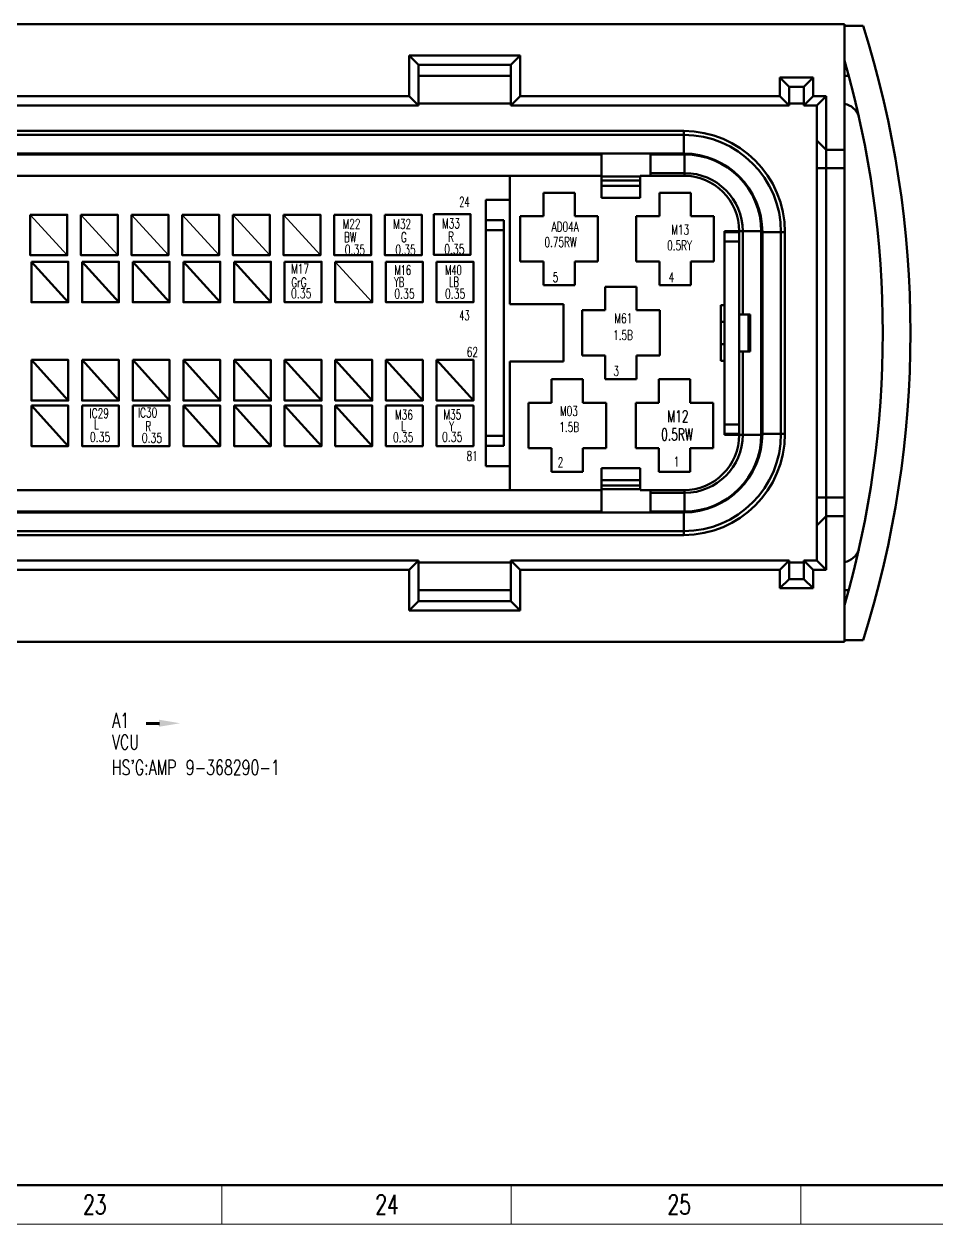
# Model space of a CAD drawing. Header units: millimetres. Extents: x 4015 to 6393, y -1653 to -728.
# Drawn here: x 5673.2 to 5907.3, y -1653.2 to -1345.4 of the extents above; entities that cross this region are included whole.
import ezdxf

# ---------------------------------------------------------------- set-up
doc = ezdxf.new("R2010")
doc.units = ezdxf.units.MM
doc.layers.get('0').update_dxf_attribs({"lineweight": 18})
doc.layers.add('0Filament', color=7, linetype='Continuous', lineweight=20)
doc.layers.add('2FRAM', color=2, linetype='Continuous', lineweight=18, true_color=0xffff00)
doc.layers.add('4CONTOUR', color=4, linetype='Continuous', lineweight=50, true_color=0x00ffff)
doc.styles.add('HZ', font='txt.shx', dxfattribs={"width": 0.7, "bigfont": 'hztxt.shx'})

msp = doc.modelspace()

# ---------------------------------------------------------------- hatches: boundary and pattern name
at = {"layer": '0Filament'}
for points in [[(5707.87, -1524.45), (5704.47, -1524.45), (5704.47, -1525.22), (5707.87, -1525.22)], [(5707.87, -1523.89), (5713.27, -1524.79), (5707.87, -1525.69)]]:
    msp.add_hatch(color=256, dxfattribs=at).paths.add_polyline_path(points, flags=0)

# ---------------------------------------------------------------- linework, layer by layer
for p, q in [((5723.93, -1643.23), (5723.93, -1653.23)), ((5798.25, -1643.23), (5798.25, -1653.23)), ((5872.56, -1643.23), (5872.56, -1653.23)), ((4014.75, -1653.23), (6392.75, -1653.23)), ((6392.75, -1653.23), (5203.75, -1653.23))]:
    msp.add_line(p, q)
at = {"layer": '0Filament', "color": 4}
for p, q in [((5674.81, -1394.35), (5684.27, -1404.74)), ((5687.81, -1394.35), (5697.27, -1404.74)), ((5700.81, -1394.35), (5710.27, -1404.74)), ((5713.81, -1394.35), (5723.27, -1404.74)), ((5726.81, -1394.35), (5736.27, -1404.74)), ((5739.81, -1394.35), (5749.27, -1404.74)), ((5753.09, -1406.42), (5762.55, -1416.81)), ((5808.59, -1460.27), (5816.65, -1460.27))]:
    msp.add_line(p, q, dxfattribs=at)
at = {"layer": '0Filament'}
msp.add_lwpolyline([(5707.87, -1524.54), (5707.87, -1525.28)], close=True, dxfattribs=at)
at = {"layer": '2FRAM', "color": 2, "linetype": 'ByBlock', "lineweight": 50}
msp.add_line((6382.75, -1643.23), (4039.75, -1643.23), dxfattribs=at)
at = {"layer": '4CONTOUR'}
for p, q in [((5883.8, -1345.43), (5521.25, -1345.43)), ((5883.8, -1345.43), (5883.8, -1503.93)), ((5883.8, -1345.9), (5888.55, -1345.9)), ((5774.42, -1355.87), (5772.05, -1353.5)), ((5772.05, -1353.5), (5800.52, -1353.5)), ((5772.05, -1363.94), (5772.05, -1353.5)), ((5798.15, -1355.87), (5800.52, -1353.5)), ((5800.52, -1353.5), (5800.52, -1363.94)), ((5774.42, -1355.87), (5798.15, -1355.87)), ((5774.42, -1366.31), (5774.42, -1355.87)), ((5798.15, -1355.87), (5798.15, -1366.31)), ((5798.15, -1358.72), (5774.42, -1358.72)), ((5869.57, -1361.56), (5867.19, -1359.19)), ((5867.19, -1363.94), (5867.19, -1359.19)), ((5867.19, -1359.19), (5875.74, -1359.19)), ((5873.36, -1361.56), (5875.74, -1359.19)), ((5875.74, -1359.19), (5875.74, -1363.94)), ((5884.88, -1358.72), (5883.8, -1358.72)), ((5869.57, -1366.31), (5869.57, -1361.56)), ((5869.57, -1361.56), (5873.36, -1361.56)), ((5873.36, -1361.56), (5873.36, -1366.31)), ((5664.32, -1366.31), (5774.42, -1366.31)), ((5666.7, -1363.94), (5772.05, -1363.94)), ((5772.05, -1363.94), (5774.42, -1366.31)), ((5798.15, -1365.83), (5774.42, -1365.83)), ((5798.15, -1366.31), (5800.52, -1363.94)), ((5798.15, -1366.31), (5869.57, -1366.31)), ((5800.52, -1363.94), (5867.19, -1363.94)), ((5867.19, -1363.94), (5869.57, -1366.31)), ((5873.36, -1365.83), (5869.57, -1365.83)), ((5873.36, -1366.31), (5875.74, -1363.94)), ((5873.36, -1366.31), (5876.69, -1366.31)), ((5875.74, -1363.94), (5879.06, -1363.94)), ((5879.06, -1363.94), (5876.69, -1366.31)), ((5876.69, -1483.05), (5876.69, -1366.31)), ((5879.06, -1485.42), (5879.06, -1363.94)), ((5842.52, -1372.86), (5553.52, -1372.86)), ((5842.52, -1373.85), (5553.52, -1373.85)), ((5842.52, -1378.65), (5842.52, -1372.86)), ((5879.06, -1377.7), (5876.69, -1375.32)), ((5842.52, -1378.65), (5553.52, -1378.65)), ((5821.4, -1378.88), (5582.46, -1378.88)), ((5821.4, -1390.04), (5821.4, -1378.88)), ((5833.98, -1384.34), (5833.98, -1378.9)), ((5842.75, -1378.9), (5833.98, -1378.9)), ((5842.75, -1384.34), (5842.75, -1378.9)), ((5883.8, -1377.7), (5879.06, -1377.7)), ((5821.4, -1384.34), (5582.46, -1384.34)), ((5831.37, -1384.58), (5821.4, -1384.58)), ((5831.37, -1384.34), (5831.37, -1390.04)), ((5842.52, -1384.34), (5831.37, -1384.34)), ((5842.75, -1383.66), (5833.98, -1383.66)), ((5883.8, -1382.44), (5876.69, -1382.44)), ((5821.4, -1385.53), (5831.37, -1385.53)), ((5831.37, -1386.95), (5821.4, -1386.95)), ((5797.91, -1390.51), (5791.74, -1390.51)), ((5806.49, -1388.7), (5806.49, -1394.75)), ((5814.56, -1388.7), (5806.49, -1388.7)), ((5814.56, -1394.75), (5814.56, -1388.7)), ((5831.37, -1390.04), (5821.4, -1390.04)), ((5836.27, -1388.7), (5836.27, -1394.75)), ((5844.34, -1388.7), (5836.27, -1388.7)), ((5844.34, -1394.75), (5844.34, -1388.7)), ((5852.96, -1398.58), (5852.96, -1450.78)), ((5862.43, -1398.58), (5852.96, -1398.58)), ((5852.96, -1398.82), (5856.75, -1398.82)), ((5856.75, -1398.58), (5856.75, -1450.78)), ((5857.67, -1419.93), (5857.67, -1398.58)), ((5862.43, -1450.78), (5862.43, -1398.58)), ((5862.69, -1450.54), (5862.69, -1398.82)), ((5862.69, -1398.82), (5868.48, -1398.82)), ((5867.48, -1450.54), (5867.48, -1398.82)), ((5868.48, -1450.54), (5868.48, -1398.82)), ((5856.75, -1401.19), (5852.96, -1401.19)), ((5830.42, -1418.87), (5830.42, -1412.81)), ((5797.91, -1417.32), (5811.67, -1417.32)), ((5816.42, -1430.49), (5816.42, -1418.87)), ((5816.42, -1418.87), (5822.35, -1418.87)), ((5830.42, -1418.87), (5836.35, -1418.87)), ((5836.35, -1418.87), (5836.35, -1430.49)), ((5852.01, -1431.8), (5852.01, -1417.56)), ((5852.01, -1417.56), (5852.96, -1417.56)), ((5852.96, -1421.83), (5852.01, -1421.83)), ((5856.75, -1419.93), (5859.6, -1419.93)), ((5859.13, -1419.93), (5859.13, -1429.42)), ((5859.6, -1419.93), (5859.6, -1429.42)), ((5852.96, -1427.53), (5852.01, -1427.53)), ((5822.35, -1430.49), (5816.42, -1430.49)), ((5822.35, -1430.49), (5822.35, -1436.54)), ((5830.42, -1436.54), (5830.42, -1430.49)), ((5836.35, -1430.49), (5830.42, -1430.49)), ((5856.75, -1429.42), (5859.6, -1429.42)), ((5857.67, -1450.78), (5857.67, -1429.42)), ((5675.09, -1431.61), (5684.55, -1442.01)), ((5797.91, -1432.03), (5797.91, -1465.02)), ((5852.96, -1431.8), (5852.01, -1431.8)), ((5675.09, -1443.3), (5684.55, -1453.7)), ((5856.75, -1448.17), (5852.96, -1448.17)), ((5856.75, -1450.54), (5852.96, -1450.54)), ((5862.43, -1450.78), (5852.96, -1450.78)), ((5862.69, -1450.54), (5868.48, -1450.54)), ((5821.4, -1470.47), (5821.4, -1459.32)), ((5821.4, -1465.02), (5582.46, -1465.02)), ((5821.4, -1463.83), (5831.37, -1463.83)), ((5821.4, -1464.78), (5831.37, -1464.78)), ((5831.37, -1465.02), (5842.52, -1465.02)), ((5833.98, -1465.02), (5833.98, -1470.46)), ((5842.75, -1465.01), (5842.75, -1470.46)), ((5833.98, -1465.7), (5842.75, -1465.7)), ((5883.8, -1466.91), (5876.69, -1466.91)), ((5553.52, -1470.71), (5842.52, -1470.71)), ((5821.4, -1470.47), (5582.46, -1470.47)), ((5833.98, -1470.46), (5842.75, -1470.46)), ((5842.52, -1470.71), (5842.52, -1476.5)), ((5876.69, -1474.03), (5879.06, -1471.66)), ((5883.8, -1471.66), (5879.06, -1471.66)), ((5553.52, -1475.5), (5842.52, -1475.5)), ((5553.52, -1476.5), (5842.52, -1476.5)), ((5664.32, -1483.05), (5774.42, -1483.05)), ((5774.42, -1483.05), (5772.05, -1485.42)), ((5774.42, -1493.49), (5774.42, -1483.05)), ((5798.15, -1483.52), (5774.42, -1483.52)), ((5798.15, -1483.05), (5798.15, -1493.49)), ((5798.15, -1483.05), (5800.52, -1485.42)), ((5798.15, -1483.05), (5869.57, -1483.05)), ((5869.57, -1483.05), (5867.19, -1485.42)), ((5869.57, -1487.79), (5869.57, -1483.05)), ((5873.36, -1483.52), (5869.57, -1483.52)), ((5873.36, -1483.05), (5873.36, -1487.79)), ((5873.36, -1483.05), (5875.74, -1485.42)), ((5873.36, -1483.05), (5876.69, -1483.05)), ((5876.69, -1483.05), (5879.06, -1485.42)), ((5666.7, -1485.42), (5772.05, -1485.42)), ((5772.05, -1495.86), (5772.05, -1485.42)), ((5800.52, -1485.42), (5800.52, -1495.86)), ((5800.52, -1485.42), (5867.19, -1485.42)), ((5867.19, -1490.17), (5867.19, -1485.42)), ((5875.74, -1485.42), (5875.74, -1490.17)), ((5875.74, -1485.42), (5879.06, -1485.42)), ((5869.57, -1487.79), (5867.19, -1490.17)), ((5873.36, -1487.79), (5869.57, -1487.79)), ((5873.36, -1487.79), (5875.74, -1490.17)), ((5798.15, -1490.64), (5774.42, -1490.64)), ((5875.74, -1490.17), (5867.19, -1490.17)), ((5884.88, -1490.64), (5883.8, -1490.64)), ((5774.42, -1493.49), (5772.05, -1495.86)), ((5800.52, -1495.86), (5772.05, -1495.86)), ((5798.15, -1493.49), (5774.42, -1493.49)), ((5798.15, -1493.49), (5800.52, -1495.86)), ((5883.8, -1503.93), (5521.25, -1503.93)), ((5888.55, -1503.45), (5883.8, -1503.45))]:
    msp.add_line(p, q, dxfattribs=at)
at = {"layer": '4CONTOUR', "color": 4}
for p, q in [((5797.91, -1384.34), (5797.91, -1417.32)), ((5791.74, -1390.51), (5791.74, -1458.85)), ((5791.74, -1395.73), (5796.34, -1395.73)), ((5796.34, -1453.63), (5796.34, -1395.73)), ((5800.56, -1406.37), (5800.56, -1394.75)), ((5800.56, -1394.75), (5806.49, -1394.75)), ((5814.56, -1394.75), (5820.49, -1394.75)), ((5820.49, -1394.75), (5820.49, -1406.37)), ((5830.34, -1406.37), (5830.34, -1394.75)), ((5830.34, -1394.75), (5836.27, -1394.75)), ((5844.34, -1394.75), (5850.27, -1394.75)), ((5850.27, -1394.75), (5850.27, -1406.37)), ((5796.34, -1398.29), (5791.74, -1398.29)), ((5675.09, -1406.42), (5684.55, -1416.81)), ((5688.09, -1406.42), (5697.55, -1416.81)), ((5701.09, -1406.42), (5710.55, -1416.81)), ((5714.09, -1406.42), (5723.55, -1416.81)), ((5727.09, -1406.42), (5736.55, -1416.81)), ((5806.49, -1406.37), (5800.56, -1406.37)), ((5806.49, -1406.37), (5806.49, -1412.42)), ((5814.56, -1412.42), (5814.56, -1406.37)), ((5820.49, -1406.37), (5814.56, -1406.37)), ((5836.27, -1406.37), (5830.34, -1406.37)), ((5836.27, -1406.37), (5836.27, -1412.42)), ((5844.34, -1412.42), (5844.34, -1406.37)), ((5850.27, -1406.37), (5844.34, -1406.37)), ((5806.49, -1412.42), (5814.56, -1412.42)), ((5836.27, -1412.42), (5844.34, -1412.42)), ((5822.35, -1412.81), (5822.35, -1418.87)), ((5830.42, -1412.81), (5822.35, -1412.81)), ((5811.67, -1432.03), (5811.67, -1417.32)), ((5688.09, -1431.61), (5697.55, -1442.01)), ((5701.09, -1431.61), (5710.55, -1442.01)), ((5714.09, -1431.61), (5723.55, -1442.01)), ((5727.09, -1431.61), (5736.55, -1442.01)), ((5740.09, -1431.61), (5749.55, -1442.01)), ((5753.09, -1431.61), (5762.55, -1442.01)), ((5766.09, -1431.61), (5775.55, -1442.01)), ((5779.09, -1431.61), (5788.55, -1442.01)), ((5797.91, -1432.03), (5811.67, -1432.03)), ((5808.59, -1436.54), (5808.59, -1442.59)), ((5816.65, -1436.54), (5808.59, -1436.54)), ((5816.65, -1442.59), (5816.65, -1436.54)), ((5822.35, -1436.54), (5830.42, -1436.54)), ((5836.11, -1436.54), (5836.11, -1442.59)), ((5844.18, -1436.54), (5836.11, -1436.54)), ((5844.18, -1442.59), (5844.18, -1436.54)), ((5714.09, -1443.3), (5723.55, -1453.7)), ((5727.09, -1443.3), (5736.55, -1453.7)), ((5740.09, -1443.3), (5749.55, -1453.7)), ((5753.09, -1443.3), (5762.55, -1453.7)), ((5802.66, -1454.22), (5802.66, -1442.59)), ((5802.66, -1442.59), (5808.59, -1442.59)), ((5816.65, -1442.59), (5822.59, -1442.59)), ((5822.59, -1442.59), (5822.59, -1454.22)), ((5830.18, -1454.22), (5830.18, -1442.59)), ((5830.18, -1442.59), (5836.11, -1442.59)), ((5844.18, -1442.59), (5850.11, -1442.59)), ((5850.11, -1442.59), (5850.11, -1454.22)), ((5796.34, -1451.06), (5791.74, -1451.06)), ((5791.74, -1453.63), (5796.34, -1453.63)), ((5808.59, -1454.22), (5802.66, -1454.22)), ((5808.59, -1454.22), (5808.59, -1460.27)), ((5816.65, -1460.27), (5816.65, -1454.22)), ((5822.59, -1454.22), (5816.65, -1454.22)), ((5836.11, -1454.22), (5830.18, -1454.22)), ((5836.11, -1454.22), (5836.11, -1460.27)), ((5844.18, -1460.27), (5844.18, -1454.22)), ((5850.11, -1454.22), (5844.18, -1454.22)), ((5797.91, -1458.85), (5791.74, -1458.85)), ((5808.59, -1460.27), (5816.65, -1460.27)), ((5821.4, -1459.32), (5831.37, -1459.32)), ((5831.37, -1459.32), (5831.37, -1465.02)), ((5836.11, -1460.27), (5844.18, -1460.27)), ((5831.37, -1462.41), (5821.4, -1462.41))]:
    msp.add_line(p, q, dxfattribs=at)
for points in [[(5778.35, -1394.22), (5787.82, -1394.22), (5787.82, -1404.61), (5778.35, -1404.61)], [(5778.35, -1394.22), (5787.82, -1394.22), (5787.82, -1404.61), (5778.35, -1404.61)], [(5778.35, -1394.22), (5787.82, -1394.22), (5787.82, -1404.61), (5778.35, -1404.61)], [(5778.35, -1394.22), (5787.82, -1394.22), (5787.82, -1404.61), (5778.35, -1404.61)], [(5778.35, -1394.22), (5787.82, -1394.22), (5787.82, -1404.61), (5778.35, -1404.61)], [(5778.35, -1394.22), (5787.82, -1394.22), (5787.82, -1404.61), (5778.35, -1404.61)], [(5778.35, -1394.22), (5787.82, -1394.22), (5787.82, -1404.61), (5778.35, -1404.61)], [(5778.35, -1394.22), (5787.82, -1394.22), (5787.82, -1404.61), (5778.35, -1404.61)], [(5778.35, -1394.22), (5787.82, -1394.22), (5787.82, -1404.61), (5778.35, -1404.61)], [(5778.35, -1394.22), (5787.82, -1394.22), (5787.82, -1404.61), (5778.35, -1404.61)], [(5778.35, -1394.22), (5787.82, -1394.22), (5787.82, -1404.61), (5778.35, -1404.61)], [(5778.35, -1394.22), (5787.82, -1394.22), (5787.82, -1404.61), (5778.35, -1404.61)], [(5778.35, -1394.22), (5787.82, -1394.22), (5787.82, -1404.61), (5778.35, -1404.61)], [(5778.35, -1394.22), (5787.82, -1394.22), (5787.82, -1404.61), (5778.35, -1404.61)], [(5778.35, -1394.22), (5787.82, -1394.22), (5787.82, -1404.61), (5778.35, -1404.61)], [(5778.35, -1394.22), (5787.82, -1394.22), (5787.82, -1404.61), (5778.35, -1404.61)], [(5778.35, -1394.22), (5787.82, -1394.22), (5787.82, -1404.61), (5778.35, -1404.61)], [(5778.35, -1394.22), (5787.82, -1394.22), (5787.82, -1404.61), (5778.35, -1404.61)], [(5778.35, -1394.22), (5787.82, -1394.22), (5787.82, -1404.61), (5778.35, -1404.61)], [(5778.35, -1394.22), (5787.82, -1394.22), (5787.82, -1404.61), (5778.35, -1404.61)], [(5674.81, -1394.35), (5684.27, -1394.35), (5684.27, -1404.74), (5674.81, -1404.74)], [(5674.81, -1394.35), (5684.27, -1394.35), (5684.27, -1404.74), (5674.81, -1404.74)], [(5674.81, -1394.35), (5684.27, -1394.35), (5684.27, -1404.74), (5674.81, -1404.74)], [(5674.81, -1394.35), (5684.27, -1394.35), (5684.27, -1404.74), (5674.81, -1404.74)], [(5674.81, -1394.35), (5684.27, -1394.35), (5684.27, -1404.74), (5674.81, -1404.74)], [(5674.81, -1394.35), (5684.27, -1394.35), (5684.27, -1404.74), (5674.81, -1404.74)], [(5674.81, -1394.35), (5684.27, -1394.35), (5684.27, -1404.74), (5674.81, -1404.74)], [(5674.81, -1394.35), (5684.27, -1394.35), (5684.27, -1404.74), (5674.81, -1404.74)], [(5674.81, -1394.35), (5684.27, -1394.35), (5684.27, -1404.74), (5674.81, -1404.74)], [(5674.81, -1394.35), (5684.27, -1394.35), (5684.27, -1404.74), (5674.81, -1404.74)], [(5674.81, -1394.35), (5684.27, -1394.35), (5684.27, -1404.74), (5674.81, -1404.74)], [(5674.81, -1394.35), (5684.27, -1394.35), (5684.27, -1404.74), (5674.81, -1404.74)], [(5674.81, -1394.35), (5684.27, -1394.35), (5684.27, -1404.74), (5674.81, -1404.74)], [(5674.81, -1394.35), (5684.27, -1394.35), (5684.27, -1404.74), (5674.81, -1404.74)], [(5674.81, -1394.35), (5684.27, -1394.35), (5684.27, -1404.74), (5674.81, -1404.74)], [(5674.81, -1394.35), (5684.27, -1394.35), (5684.27, -1404.74), (5674.81, -1404.74)], [(5674.81, -1394.35), (5684.27, -1394.35), (5684.27, -1404.74), (5674.81, -1404.74)], [(5674.81, -1394.35), (5684.27, -1394.35), (5684.27, -1404.74), (5674.81, -1404.74)], [(5674.81, -1394.35), (5684.27, -1394.35), (5684.27, -1404.74), (5674.81, -1404.74)], [(5674.81, -1394.35), (5684.27, -1394.35), (5684.27, -1404.74), (5674.81, -1404.74)], [(5687.81, -1394.35), (5697.27, -1394.35), (5697.27, -1404.74), (5687.81, -1404.74)], [(5687.81, -1394.35), (5697.27, -1394.35), (5697.27, -1404.74), (5687.81, -1404.74)], [(5687.81, -1394.35), (5697.27, -1394.35), (5697.27, -1404.74), (5687.81, -1404.74)], [(5687.81, -1394.35), (5697.27, -1394.35), (5697.27, -1404.74), (5687.81, -1404.74)], [(5687.81, -1394.35), (5697.27, -1394.35), (5697.27, -1404.74), (5687.81, -1404.74)], [(5687.81, -1394.35), (5697.27, -1394.35), (5697.27, -1404.74), (5687.81, -1404.74)], [(5687.81, -1394.35), (5697.27, -1394.35), (5697.27, -1404.74), (5687.81, -1404.74)], [(5687.81, -1394.35), (5697.27, -1394.35), (5697.27, -1404.74), (5687.81, -1404.74)], [(5687.81, -1394.35), (5697.27, -1394.35), (5697.27, -1404.74), (5687.81, -1404.74)], [(5687.81, -1394.35), (5697.27, -1394.35), (5697.27, -1404.74), (5687.81, -1404.74)], [(5687.81, -1394.35), (5697.27, -1394.35), (5697.27, -1404.74), (5687.81, -1404.74)], [(5687.81, -1394.35), (5697.27, -1394.35), (5697.27, -1404.74), (5687.81, -1404.74)], [(5687.81, -1394.35), (5697.27, -1394.35), (5697.27, -1404.74), (5687.81, -1404.74)], [(5687.81, -1394.35), (5697.27, -1394.35), (5697.27, -1404.74), (5687.81, -1404.74)], [(5687.81, -1394.35), (5697.27, -1394.35), (5697.27, -1404.74), (5687.81, -1404.74)], [(5687.81, -1394.35), (5697.27, -1394.35), (5697.27, -1404.74), (5687.81, -1404.74)], [(5687.81, -1394.35), (5697.27, -1394.35), (5697.27, -1404.74), (5687.81, -1404.74)], [(5687.81, -1394.35), (5697.27, -1394.35), (5697.27, -1404.74), (5687.81, -1404.74)], [(5687.81, -1394.35), (5697.27, -1394.35), (5697.27, -1404.74), (5687.81, -1404.74)], [(5687.81, -1394.35), (5697.27, -1394.35), (5697.27, -1404.74), (5687.81, -1404.74)], [(5700.81, -1394.35), (5710.27, -1394.35), (5710.27, -1404.74), (5700.81, -1404.74)], [(5700.81, -1394.35), (5710.27, -1394.35), (5710.27, -1404.74), (5700.81, -1404.74)], [(5700.81, -1394.35), (5710.27, -1394.35), (5710.27, -1404.74), (5700.81, -1404.74)], [(5700.81, -1394.35), (5710.27, -1394.35), (5710.27, -1404.74), (5700.81, -1404.74)], [(5700.81, -1394.35), (5710.27, -1394.35), (5710.27, -1404.74), (5700.81, -1404.74)], [(5700.81, -1394.35), (5710.27, -1394.35), (5710.27, -1404.74), (5700.81, -1404.74)], [(5700.81, -1394.35), (5710.27, -1394.35), (5710.27, -1404.74), (5700.81, -1404.74)], [(5700.81, -1394.35), (5710.27, -1394.35), (5710.27, -1404.74), (5700.81, -1404.74)], [(5700.81, -1394.35), (5710.27, -1394.35), (5710.27, -1404.74), (5700.81, -1404.74)], [(5700.81, -1394.35), (5710.27, -1394.35), (5710.27, -1404.74), (5700.81, -1404.74)], [(5700.81, -1394.35), (5710.27, -1394.35), (5710.27, -1404.74), (5700.81, -1404.74)], [(5700.81, -1394.35), (5710.27, -1394.35), (5710.27, -1404.74), (5700.81, -1404.74)], [(5700.81, -1394.35), (5710.27, -1394.35), (5710.27, -1404.74), (5700.81, -1404.74)], [(5700.81, -1394.35), (5710.27, -1394.35), (5710.27, -1404.74), (5700.81, -1404.74)], [(5700.81, -1394.35), (5710.27, -1394.35), (5710.27, -1404.74), (5700.81, -1404.74)], [(5700.81, -1394.35), (5710.27, -1394.35), (5710.27, -1404.74), (5700.81, -1404.74)], [(5700.81, -1394.35), (5710.27, -1394.35), (5710.27, -1404.74), (5700.81, -1404.74)], [(5700.81, -1394.35), (5710.27, -1394.35), (5710.27, -1404.74), (5700.81, -1404.74)], [(5700.81, -1394.35), (5710.27, -1394.35), (5710.27, -1404.74), (5700.81, -1404.74)], [(5700.81, -1394.35), (5710.27, -1394.35), (5710.27, -1404.74), (5700.81, -1404.74)], [(5713.81, -1394.35), (5723.27, -1394.35), (5723.27, -1404.74), (5713.81, -1404.74)], [(5713.81, -1394.35), (5723.27, -1394.35), (5723.27, -1404.74), (5713.81, -1404.74)], [(5713.81, -1394.35), (5723.27, -1394.35), (5723.27, -1404.74), (5713.81, -1404.74)], [(5713.81, -1394.35), (5723.27, -1394.35), (5723.27, -1404.74), (5713.81, -1404.74)], [(5713.81, -1394.35), (5723.27, -1394.35), (5723.27, -1404.74), (5713.81, -1404.74)], [(5713.81, -1394.35), (5723.27, -1394.35), (5723.27, -1404.74), (5713.81, -1404.74)], [(5713.81, -1394.35), (5723.27, -1394.35), (5723.27, -1404.74), (5713.81, -1404.74)], [(5713.81, -1394.35), (5723.27, -1394.35), (5723.27, -1404.74), (5713.81, -1404.74)], [(5713.81, -1394.35), (5723.27, -1394.35), (5723.27, -1404.74), (5713.81, -1404.74)], [(5713.81, -1394.35), (5723.27, -1394.35), (5723.27, -1404.74), (5713.81, -1404.74)], [(5713.81, -1394.35), (5723.27, -1394.35), (5723.27, -1404.74), (5713.81, -1404.74)], [(5713.81, -1394.35), (5723.27, -1394.35), (5723.27, -1404.74), (5713.81, -1404.74)], [(5713.81, -1394.35), (5723.27, -1394.35), (5723.27, -1404.74), (5713.81, -1404.74)], [(5713.81, -1394.35), (5723.27, -1394.35), (5723.27, -1404.74), (5713.81, -1404.74)], [(5713.81, -1394.35), (5723.27, -1394.35), (5723.27, -1404.74), (5713.81, -1404.74)], [(5713.81, -1394.35), (5723.27, -1394.35), (5723.27, -1404.74), (5713.81, -1404.74)], [(5713.81, -1394.35), (5723.27, -1394.35), (5723.27, -1404.74), (5713.81, -1404.74)], [(5713.81, -1394.35), (5723.27, -1394.35), (5723.27, -1404.74), (5713.81, -1404.74)], [(5713.81, -1394.35), (5723.27, -1394.35), (5723.27, -1404.74), (5713.81, -1404.74)], [(5713.81, -1394.35), (5723.27, -1394.35), (5723.27, -1404.74), (5713.81, -1404.74)], [(5726.81, -1394.35), (5736.27, -1394.35), (5736.27, -1404.74), (5726.81, -1404.74)], [(5726.81, -1394.35), (5736.27, -1394.35), (5736.27, -1404.74), (5726.81, -1404.74)], [(5726.81, -1394.35), (5736.27, -1394.35), (5736.27, -1404.74), (5726.81, -1404.74)], [(5726.81, -1394.35), (5736.27, -1394.35), (5736.27, -1404.74), (5726.81, -1404.74)], [(5726.81, -1394.35), (5736.27, -1394.35), (5736.27, -1404.74), (5726.81, -1404.74)], [(5726.81, -1394.35), (5736.27, -1394.35), (5736.27, -1404.74), (5726.81, -1404.74)], [(5726.81, -1394.35), (5736.27, -1394.35), (5736.27, -1404.74), (5726.81, -1404.74)], [(5726.81, -1394.35), (5736.27, -1394.35), (5736.27, -1404.74), (5726.81, -1404.74)], [(5726.81, -1394.35), (5736.27, -1394.35), (5736.27, -1404.74), (5726.81, -1404.74)], [(5726.81, -1394.35), (5736.27, -1394.35), (5736.27, -1404.74), (5726.81, -1404.74)], [(5726.81, -1394.35), (5736.27, -1394.35), (5736.27, -1404.74), (5726.81, -1404.74)], [(5726.81, -1394.35), (5736.27, -1394.35), (5736.27, -1404.74), (5726.81, -1404.74)], [(5726.81, -1394.35), (5736.27, -1394.35), (5736.27, -1404.74), (5726.81, -1404.74)], [(5726.81, -1394.35), (5736.27, -1394.35), (5736.27, -1404.74), (5726.81, -1404.74)], [(5726.81, -1394.35), (5736.27, -1394.35), (5736.27, -1404.74), (5726.81, -1404.74)], [(5726.81, -1394.35), (5736.27, -1394.35), (5736.27, -1404.74), (5726.81, -1404.74)], [(5726.81, -1394.35), (5736.27, -1394.35), (5736.27, -1404.74), (5726.81, -1404.74)], [(5726.81, -1394.35), (5736.27, -1394.35), (5736.27, -1404.74), (5726.81, -1404.74)], [(5726.81, -1394.35), (5736.27, -1394.35), (5736.27, -1404.74), (5726.81, -1404.74)], [(5726.81, -1394.35), (5736.27, -1394.35), (5736.27, -1404.74), (5726.81, -1404.74)], [(5739.81, -1394.35), (5749.27, -1394.35), (5749.27, -1404.74), (5739.81, -1404.74)], [(5739.81, -1394.35), (5749.27, -1394.35), (5749.27, -1404.74), (5739.81, -1404.74)], [(5739.81, -1394.35), (5749.27, -1394.35), (5749.27, -1404.74), (5739.81, -1404.74)], [(5739.81, -1394.35), (5749.27, -1394.35), (5749.27, -1404.74), (5739.81, -1404.74)], [(5739.81, -1394.35), (5749.27, -1394.35), (5749.27, -1404.74), (5739.81, -1404.74)], [(5739.81, -1394.35), (5749.27, -1394.35), (5749.27, -1404.74), (5739.81, -1404.74)], [(5739.81, -1394.35), (5749.27, -1394.35), (5749.27, -1404.74), (5739.81, -1404.74)], [(5739.81, -1394.35), (5749.27, -1394.35), (5749.27, -1404.74), (5739.81, -1404.74)], [(5739.81, -1394.35), (5749.27, -1394.35), (5749.27, -1404.74), (5739.81, -1404.74)], [(5739.81, -1394.35), (5749.27, -1394.35), (5749.27, -1404.74), (5739.81, -1404.74)], [(5739.81, -1394.35), (5749.27, -1394.35), (5749.27, -1404.74), (5739.81, -1404.74)], [(5739.81, -1394.35), (5749.27, -1394.35), (5749.27, -1404.74), (5739.81, -1404.74)], [(5739.81, -1394.35), (5749.27, -1394.35), (5749.27, -1404.74), (5739.81, -1404.74)], [(5739.81, -1394.35), (5749.27, -1394.35), (5749.27, -1404.74), (5739.81, -1404.74)], [(5739.81, -1394.35), (5749.27, -1394.35), (5749.27, -1404.74), (5739.81, -1404.74)], [(5739.81, -1394.35), (5749.27, -1394.35), (5749.27, -1404.74), (5739.81, -1404.74)], [(5739.81, -1394.35), (5749.27, -1394.35), (5749.27, -1404.74), (5739.81, -1404.74)], [(5739.81, -1394.35), (5749.27, -1394.35), (5749.27, -1404.74), (5739.81, -1404.74)], [(5739.81, -1394.35), (5749.27, -1394.35), (5749.27, -1404.74), (5739.81, -1404.74)], [(5739.81, -1394.35), (5749.27, -1394.35), (5749.27, -1404.74), (5739.81, -1404.74)], [(5752.81, -1394.35), (5762.27, -1394.35), (5762.27, -1404.74), (5752.81, -1404.74)], [(5752.81, -1394.35), (5762.27, -1394.35), (5762.27, -1404.74), (5752.81, -1404.74)], [(5752.81, -1394.35), (5762.27, -1394.35), (5762.27, -1404.74), (5752.81, -1404.74)], [(5752.81, -1394.35), (5762.27, -1394.35), (5762.27, -1404.74), (5752.81, -1404.74)], [(5752.81, -1394.35), (5762.27, -1394.35), (5762.27, -1404.74), (5752.81, -1404.74)], [(5752.81, -1394.35), (5762.27, -1394.35), (5762.27, -1404.74), (5752.81, -1404.74)], [(5752.81, -1394.35), (5762.27, -1394.35), (5762.27, -1404.74), (5752.81, -1404.74)], [(5752.81, -1394.35), (5762.27, -1394.35), (5762.27, -1404.74), (5752.81, -1404.74)], [(5752.81, -1394.35), (5762.27, -1394.35), (5762.27, -1404.74), (5752.81, -1404.74)], [(5752.81, -1394.35), (5762.27, -1394.35), (5762.27, -1404.74), (5752.81, -1404.74)], [(5752.81, -1394.35), (5762.27, -1394.35), (5762.27, -1404.74), (5752.81, -1404.74)], [(5752.81, -1394.35), (5762.27, -1394.35), (5762.27, -1404.74), (5752.81, -1404.74)], [(5752.81, -1394.35), (5762.27, -1394.35), (5762.27, -1404.74), (5752.81, -1404.74)], [(5752.81, -1394.35), (5762.27, -1394.35), (5762.27, -1404.74), (5752.81, -1404.74)], [(5752.81, -1394.35), (5762.27, -1394.35), (5762.27, -1404.74), (5752.81, -1404.74)], [(5752.81, -1394.35), (5762.27, -1394.35), (5762.27, -1404.74), (5752.81, -1404.74)], [(5752.81, -1394.35), (5762.27, -1394.35), (5762.27, -1404.74), (5752.81, -1404.74)], [(5752.81, -1394.35), (5762.27, -1394.35), (5762.27, -1404.74), (5752.81, -1404.74)], [(5752.81, -1394.35), (5762.27, -1394.35), (5762.27, -1404.74), (5752.81, -1404.74)], [(5752.81, -1394.35), (5762.27, -1394.35), (5762.27, -1404.74), (5752.81, -1404.74)], [(5765.81, -1394.35), (5775.27, -1394.35), (5775.27, -1404.74), (5765.81, -1404.74)], [(5765.81, -1394.35), (5775.27, -1394.35), (5775.27, -1404.74), (5765.81, -1404.74)], [(5765.81, -1394.35), (5775.27, -1394.35), (5775.27, -1404.74), (5765.81, -1404.74)], [(5765.81, -1394.35), (5775.27, -1394.35), (5775.27, -1404.74), (5765.81, -1404.74)], [(5765.81, -1394.35), (5775.27, -1394.35), (5775.27, -1404.74), (5765.81, -1404.74)], [(5765.81, -1394.35), (5775.27, -1394.35), (5775.27, -1404.74), (5765.81, -1404.74)], [(5765.81, -1394.35), (5775.27, -1394.35), (5775.27, -1404.74), (5765.81, -1404.74)], [(5765.81, -1394.35), (5775.27, -1394.35), (5775.27, -1404.74), (5765.81, -1404.74)], [(5765.81, -1394.35), (5775.27, -1394.35), (5775.27, -1404.74), (5765.81, -1404.74)], [(5765.81, -1394.35), (5775.27, -1394.35), (5775.27, -1404.74), (5765.81, -1404.74)], [(5765.81, -1394.35), (5775.27, -1394.35), (5775.27, -1404.74), (5765.81, -1404.74)], [(5765.81, -1394.35), (5775.27, -1394.35), (5775.27, -1404.74), (5765.81, -1404.74)], [(5765.81, -1394.35), (5775.27, -1394.35), (5775.27, -1404.74), (5765.81, -1404.74)], [(5765.81, -1394.35), (5775.27, -1394.35), (5775.27, -1404.74), (5765.81, -1404.74)], [(5765.81, -1394.35), (5775.27, -1394.35), (5775.27, -1404.74), (5765.81, -1404.74)], [(5765.81, -1394.35), (5775.27, -1394.35), (5775.27, -1404.74), (5765.81, -1404.74)], [(5765.81, -1394.35), (5775.27, -1394.35), (5775.27, -1404.74), (5765.81, -1404.74)], [(5765.81, -1394.35), (5775.27, -1394.35), (5775.27, -1404.74), (5765.81, -1404.74)], [(5765.81, -1394.35), (5775.27, -1394.35), (5775.27, -1404.74), (5765.81, -1404.74)], [(5765.81, -1394.35), (5775.27, -1394.35), (5775.27, -1404.74), (5765.81, -1404.74)], [(5675.09, -1406.42), (5684.55, -1406.42), (5684.55, -1416.81), (5675.09, -1416.81)], [(5688.09, -1406.42), (5697.55, -1406.42), (5697.55, -1416.81), (5688.09, -1416.81)], [(5701.09, -1406.42), (5710.55, -1406.42), (5710.55, -1416.81), (5701.09, -1416.81)], [(5714.09, -1406.42), (5723.55, -1406.42), (5723.55, -1416.81), (5714.09, -1416.81)], [(5727.09, -1406.42), (5736.55, -1406.42), (5736.55, -1416.81), (5727.09, -1416.81)], [(5740.09, -1406.42), (5749.55, -1406.42), (5749.55, -1416.81), (5740.09, -1416.81)], [(5753.09, -1406.42), (5762.55, -1406.42), (5762.55, -1416.81), (5753.09, -1416.81)], [(5766.09, -1406.42), (5775.55, -1406.42), (5775.55, -1416.81), (5766.09, -1416.81)], [(5779.09, -1406.42), (5788.55, -1406.42), (5788.55, -1416.81), (5779.09, -1416.81)], [(5688.09, -1431.61), (5697.55, -1431.61), (5697.55, -1442.01), (5688.09, -1442.01)], [(5701.09, -1431.61), (5710.55, -1431.61), (5710.55, -1442.01), (5701.09, -1442.01)], [(5714.09, -1431.61), (5723.55, -1431.61), (5723.55, -1442.01), (5714.09, -1442.01)], [(5727.09, -1431.61), (5736.55, -1431.61), (5736.55, -1442.01), (5727.09, -1442.01)], [(5740.09, -1431.61), (5749.55, -1431.61), (5749.55, -1442.01), (5740.09, -1442.01)], [(5753.09, -1431.61), (5762.55, -1431.61), (5762.55, -1442.01), (5753.09, -1442.01)], [(5766.09, -1431.61), (5775.55, -1431.61), (5775.55, -1442.01), (5766.09, -1442.01)], [(5779.09, -1431.61), (5788.55, -1431.61), (5788.55, -1442.01), (5779.09, -1442.01)], [(5688.09, -1443.3), (5697.55, -1443.3), (5697.55, -1453.7), (5688.09, -1453.7)], [(5701.09, -1443.3), (5710.55, -1443.3), (5710.55, -1453.7), (5701.09, -1453.7)], [(5714.09, -1443.3), (5723.55, -1443.3), (5723.55, -1453.7), (5714.09, -1453.7)], [(5727.09, -1443.3), (5736.55, -1443.3), (5736.55, -1453.7), (5727.09, -1453.7)], [(5740.09, -1443.3), (5749.55, -1443.3), (5749.55, -1453.7), (5740.09, -1453.7)], [(5753.09, -1443.3), (5762.55, -1443.3), (5762.55, -1453.7), (5753.09, -1453.7)], [(5766.09, -1443.3), (5775.55, -1443.3), (5775.55, -1453.7), (5766.09, -1453.7)], [(5779.09, -1443.3), (5788.55, -1443.3), (5788.55, -1453.7), (5779.09, -1453.7)]]:
    msp.add_lwpolyline(points, close=True, dxfattribs=at)
at = {"layer": '4CONTOUR'}
for points in [[(5675.09, -1431.61), (5684.55, -1431.61), (5684.55, -1442.01), (5675.09, -1442.01)], [(5675.09, -1443.3), (5684.55, -1443.3), (5684.55, -1453.7), (5675.09, -1453.7)]]:
    msp.add_lwpolyline(points, close=True, dxfattribs=at)
for centre, radius, start, end in [((5639.72, -1424.68), 261, 342.4332, 17.5668), ((5639.72, -1424.68), 253.89, 344.0296, 15.9704), ((5882.91, -1370.58), 4.75, 18.2966, 79.1757), ((5842.52, -1398.82), 25.96, 0, 90), ((5842.52, -1398.82), 24.96, 0, 90), ((5842.52, -1398.82), 20.17, 0, 90), ((5842.75, -1398.58), 19.68, 0, 90), ((5842.52, -1398.58), 14.24, 0, 90), ((5842.75, -1398.58), 14.92, 0, 90), ((5842.52, -1450.54), 25.96, 270, 0), ((5842.52, -1450.54), 20.17, 270, 0), ((5842.52, -1450.54), 24.96, 270, 0), ((5842.52, -1450.78), 14.24, 270, 0), ((5842.75, -1450.78), 19.68, 270, 0), ((5842.75, -1450.78), 14.92, 270, 0), ((5882.91, -1478.78), 4.75, 280.8243, 341.7034)]:
    msp.add_arc(centre, radius, start, end, dxfattribs=at)

# ---------------------------------------------------------------- texts
at = {"char_height": 5, "width": 50, "attachment_point": 5, "style": 'HZ'}
for s, insert in [('\\T1;23', (5691.36, -1648.23)), ('\\T1;24', (5766.36, -1648.23)), ('\\T1;25', (5841.36, -1648.23))]:
    msp.add_mtext(s, dxfattribs=dict(at, insert=insert))
at = {"layer": '0Filament', "style": 'HZ'}
for s, insert, char_height, width, attachment_point in [('\\T1;{\\W0.618;24}', (5784.9, -1392.29), 2.5, 4.4143, 7), ('\\T1;{\\W0.618;43}', (5784.91, -1421.42), 2.5, 4.4143, 7), ('\\T1;{\\W0.67;62}', (5786.85, -1430.8), 2.5, 4.7857, 7), ('\\T1;A1', (5695.82, -1522.14), 3.796, 60.0363, 1), ('VCU', (5695.76, -1531.55), 3.796, 11.9563, 7), ("HS'G:AMP 9-368290-1", (5695.71, -1534.21), 3.7957, 70.5992, 1)]:
    msp.add_mtext(s, dxfattribs=dict(at, insert=insert, char_height=char_height, width=width, attachment_point=attachment_point))
at = {"layer": '0Filament', "color": 0, "style": 'HZ'}
for s, insert, char_height, width, attachment_point in [('{\\W0.67;M22 }', (5754.95, -1397.98), 2.5, 10.1696, 7), ('{\\W0.67;M32 }', (5767.95, -1397.98), 2.5, 10.1696, 7), ('{\\W0.67;M33 }', (5780.49, -1397.85), 2.5, 10.1696, 7), ('{\\W0.67;AD04A }', (5808.61, -1398.68), 2.5, 10.1696, 7), ('{\\W0.67;M13 }', (5839.31, -1399.44), 2.5, 10.1696, 7), ('\\pi-5,l7.5,t7.5;{\\W0.67;BW}', (5752.81, -1401.36), 2.5, 4.4898, 7), ('\\pi-5,l7.5,t7.5;{\\W0.67;G}', (5767.43, -1401.36), 2.5, 2.8714, 7), ('{\\W0.67;R}', (5782.05, -1401.26), 2.5, 2.8714, 7), ('{\\W0.67;0.75RW}', (5806.78, -1402.63), 2.5, 11.2464, 7), ('0.35', (5755.49, -1402.07), 2.5, 11.9, 1), ('0.35', (5768.49, -1402.07), 2.5, 11.9, 1), ('0.35', (5781.04, -1401.94), 2.5, 11.9, 1), ('{\\W0.67;0.5RY}', (5838.27, -1403.48), 2.5, 10.8875, 7), ('{\\W0.67;M17}', (5741.76, -1409.45), 2.5, 7.6571, 7), ('{\\W0.618;M16 }', (5768.3, -1409.79), 2.5, 9.3804, 7), ('{\\W0.618;M40 }', (5781.3, -1409.79), 2.5, 9.3804, 7), ('\\T1;{\\W0.67;5}', (5808.86, -1411.63), 2.5, 2.3929, 7), ('\\T1;{\\W0.67;4}', (5838.65, -1411.63), 2.5, 2.3929, 7), ('{\\W0.67;GrG}', (5741.79, -1412.96), 2.5, 4.5464, 7), ('{\\W0.618;YB}', (5768.17, -1412.88), 2.5, 8.5527, 7), ('{\\W0.618;LB}', (5782.3, -1412.82), 2.5, 8.5527, 7), ('\\T1;0.35', (5741.72, -1413.26), 2.5, 11.9, 1), ('\\T1;0.35', (5768.22, -1413.36), 2.5, 11.9, 1), ('\\T1;0.35', (5781.22, -1413.36), 2.5, 11.9, 1), ('{\\W0.67;M61 }', (5824.71, -1422.16), 2.5, 10.1696, 7), ('\\T1;{\\W0.67;1.5B}', (5824.39, -1426.46), 2.5, 8.4946, 7), ('\\T1;{\\W0.67;3}', (5824.48, -1435.67), 2.5, 2.3929, 7), ('{\\W0.67;M03 }', (5810.74, -1445.94), 2.5, 10.1696, 7), ('{\\W0.67;IC29 }', (5690.01, -1446.52), 2.5, 10.1696, 7), ('{\\W0.67;IC30 }', (5702.42, -1446.35), 2.5, 10.1696, 7), ('{\\W0.67;M36 }', (5768.4, -1446.91), 2.5, 10.1696, 7), ('{\\W0.67;M35}', (5780.84, -1446.85), 2.5, 8.2554, 7), ('{\\W0.67;M12 }', (5838.25, -1447.57), 3, 12.2036, 7), ('{\\W0.67;L}', (5691.18, -1449.35), 2.5, 4.6661, 7), ('{\\W0.67;R}', (5704.31, -1449.85), 2.5, 4.6661, 7), ('{\\W0.67;L}', (5769.98, -1449.79), 2.5, 2.5125, 7), ('{\\W0.67;Y}', (5782.29, -1449.9), 2.5, 2.0339, 7), ('{\\W0.67;1.5B}', (5810.58, -1450.06), 2.5, 10.5286, 7), ('{\\W0.67;0.5RW}', (5836.71, -1452.22), 3, 18.1618, 7), ('\\T1;0.35', (5690.1, -1450.13), 2.5, 7.7, 1), ('\\T1;0.35', (5703.4, -1450.34), 2.5, 7.7, 1), ('0.35', (5767.89, -1450.19), 2.5, 7.7, 1), ('\\T1;0.35', (5780.47, -1450.09), 2.5, 7.7, 1), ('\\T1;{\\W0.67;81}', (5786.78, -1457.47), 2.5, 4.7857, 7), ('\\T1;{\\W0.67;2}', (5810.16, -1459.08), 2.5, 2.3929, 7), ('\\T1;{\\W0.67;1}', (5839.92, -1458.91), 2.5, 2.3929, 7)]:
    msp.add_mtext(s, dxfattribs=dict(at, insert=insert, char_height=char_height, width=width, attachment_point=attachment_point))

doc.saveas('drawing.dxf')
